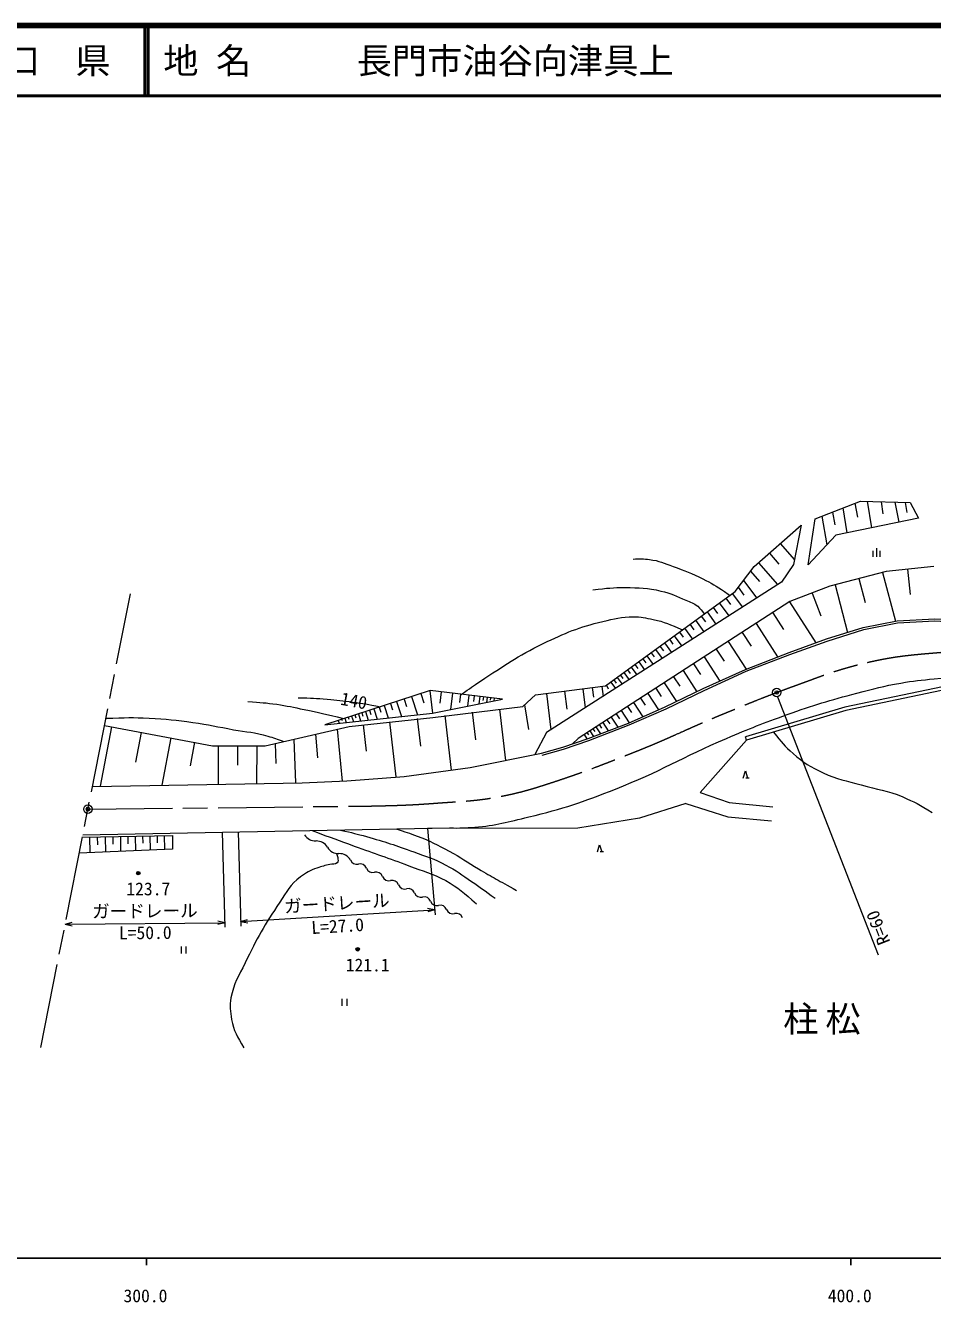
# Model space of a CAD drawing. Units: millimetres, scale not verified. Extents: x 40000 to 680000, y 20000 to 380000.
# Drawn here: x 350818 to 479587, y 198715 to 380000 of the extents above; entities that cross this region are included whole.
import ezdxf
from ezdxf.enums import TextEntityAlignment as Align

# ---------------------------------------------------------------- set-up
doc = ezdxf.new("R2010")
doc.units = ezdxf.units.MM
doc.header["$LTSCALE"] = 1000
doc.header["$PDMODE"] = 32
doc.header["$PDSIZE"] = 500
doc.linetypes.add('CHAIN', pattern=[18.5, 12, -1.5, 3.5, -1.5])
for name, color, linetype, lineweight in [('M-BGD', 7, 'Continuous', 13), ('M-BMK', 2, 'CHAIN', 13), ('M-BMK-SRVR', 3, 'Continuous', 13), ('M-STR-HTXT', 7, 'Continuous', 13), ('M-TTL', 2, 'Continuous', 140), ('M-TTL-BAND', 7, 'Continuous', 25), ('M-TTL-LINE', 7, 'Continuous', 50), ('M-TTL-TXT', 7, 'Continuous', 13)]:
    doc.layers.add(name, color=color, linetype=linetype, lineweight=lineweight)
doc.layers.add('M-BGD-HTXT', color=7, linetype='Continuous')
doc.layers.add('M-OTRS', color=6, linetype='Continuous')
doc.styles.add('ＭＳ ゴシック', font='')
doc.styles.get('ＭＳ ゴシック').set_extended_font_data('MS Gothic')

msp = doc.modelspace()

# ---------------------------------------------------------------- linework, layer by layer
at = {"layer": 'M-BGD'}
for p, q in [((462937, 309976), (469370, 312484)), ((468571, 312172), (468927, 310211)), ((469370, 312484), (476403, 312266)), ((470333, 312454), (470941, 308691)), ((472291, 312394), (472554, 310690)), ((474249, 312333), (474810, 309501)), ((475734, 312287), (475930, 310868)), ((476403, 312266), (477603, 310085)), ((463869, 310339), (464598, 306259)), ((465371, 310925), (465704, 309121)), ((477603, 310085), (465881, 307632)), ((466873, 311511), (467428, 307956)), ((454292, 303217), (460944, 309051)), ((460944, 309051), (459854, 303490)), ((461956, 303434), (462937, 309976)), ((457982, 306453), (459987, 304168)), ((465881, 307632), (461956, 303434)), ((456429, 305091), (457791, 303537)), ((471173, 304555), (471173, 305430)), ((471673, 304555), (471673, 305805)), ((472173, 304555), (472173, 305430)), ((451566, 299673), (454292, 303217)), ((454875, 303728), (457600, 300621)), ((459854, 303490), (458163, 300982)), ((479799, 303183), (473009, 302505)), ((476051, 302809), (476407, 299246)), ((458163, 300982), (424797, 279610)), ((452748, 301210), (454628, 298717)), ((453757, 302521), (455018, 301053)), ((473009, 302505), (465013, 300397)), ((469126, 301481), (470017, 298105)), ((472503, 302371), (474328, 295446)), ((433175, 286243), (451566, 299673)), ((451169, 299383), (452602, 297420)), ((452007, 300246), (452811, 299152)), ((465013, 300397), (459342, 298216)), ((462499, 299430), (463739, 296203)), ((465750, 300591), (467531, 293839)), ((459342, 298216), (445432, 289235)), ((448447, 297395), (449083, 296524)), ((449319, 298032), (450669, 296182)), ((450244, 298707), (450919, 297782)), ((459279, 298175), (463029, 292367)), ((445932, 295559), (447132, 293916)), ((446754, 296159), (447353, 295337)), ((447575, 296759), (448848, 295015)), ((456906, 296643), (458438, 294270)), ((443654, 293896), (444187, 293166)), ((444384, 294428), (445514, 292880)), ((445158, 294994), (445723, 294219)), ((452567, 293841), (453836, 291875)), ((454533, 295111), (457597, 290365)), ((440901, 291885), (441375, 291237)), ((441549, 292359), (442554, 290983)), ((442237, 292861), (442739, 292173)), ((442924, 293363), (443990, 291904)), ((450601, 292572), (453140, 288639)), ((438457, 290100), (438877, 289525)), ((439032, 290520), (439924, 289299)), ((439643, 290966), (440089, 290356)), ((440253, 291412), (441200, 290116)), ((447174, 290359), (449386, 286933)), ((448887, 291466), (449993, 289752)), ((445432, 289235), (429274, 278799)), ((436286, 288515), (436659, 288004)), ((436797, 288888), (437589, 287803)), ((437339, 289284), (437735, 288742)), ((437881, 289680), (438722, 288529)), ((444168, 288418), (446109, 285413)), ((445671, 289389), (446641, 287886)), ((433903, 286775), (434566, 285867)), ((434357, 287107), (434689, 286653)), ((434811, 287438), (435515, 286475)), ((435293, 287790), (435645, 287308)), ((435774, 288142), (436521, 287119)), ((441498, 286694), (443222, 284024)), ((442833, 287556), (443695, 286221)), ((408252, 285574), (393313, 280744)), ((405639, 284729), (406475, 282144)), ((406931, 285147), (407349, 283855)), ((408224, 285565), (408605, 282371)), ((418526, 284362), (408252, 285574)), ((409825, 285388), (409636, 283786)), ((411428, 285199), (411155, 282883)), ((412586, 285063), (412450, 283904)), ((413745, 284926), (413561, 283366)), ((414525, 284834), (414433, 284054)), ((415305, 284742), (415181, 283691)), ((415831, 284680), (415769, 284155)), ((416356, 284618), (416273, 283910)), ((421426, 283313), (423243, 284985)), ((423243, 284985), (433175, 286243)), ((424768, 285178), (425423, 280011)), ((427352, 285505), (427679, 282922)), ((429935, 285833), (430279, 283121)), ((431291, 286005), (431463, 284649)), ((432647, 286176), (432827, 284754)), ((433324, 286352), (433542, 285831)), ((439155, 285181), (440668, 282838)), ((440326, 285937), (441083, 284766)), ((400276, 282995), (400748, 281535)), ((401006, 283231), (401242, 282501)), ((401736, 283467), (402307, 281701)), ((402619, 283753), (402904, 282870)), ((403502, 284038), (404193, 281901)), ((404570, 284384), (404916, 283315)), ((408605, 282371), (418526, 284362)), ((408668, 281774), (421426, 283313)), ((416853, 284560), (416811, 284206)), ((417349, 284501), (417304, 284117)), ((418130, 282938), (418958, 275661)), ((421680, 283546), (422209, 280051)), ((436273, 283319), (436832, 282452)), ((437139, 283879), (438441, 281864)), ((438147, 284530), (438798, 283522)), ((393313, 280744), (408605, 282371)), ((395216, 281359), (395345, 280960)), ((395692, 281513), (395757, 281314)), ((396168, 281667), (396361, 281068)), ((396643, 281821), (396740, 281521)), ((396748, 280506), (408668, 281774)), ((397119, 281975), (397377, 281176)), ((397595, 282128), (397724, 281729)), ((398071, 282282), (398393, 281284)), ((398570, 282443), (398731, 281945)), ((399069, 282605), (399459, 281398)), ((399672, 282800), (399867, 282196)), ((402516, 281162), (403409, 273315)), ((406440, 281608), (406886, 277685)), ((410364, 282055), (411247, 274288)), ((414247, 282496), (414688, 278613)), ((432778, 281062), (433547, 279873)), ((433373, 281447), (433757, 280852)), ((433968, 281831), (434897, 280393)), ((434687, 282295), (435151, 281576)), ((435406, 282759), (436526, 281026)), ((363005, 280431), (361436, 271996)), ((362022, 280614), (377382, 277758)), ((367222, 279647), (366438, 275429)), ((384845, 277726), (396748, 280506)), ((391981, 279392), (392256, 276031)), ((395069, 280114), (395785, 272726)), ((398776, 280737), (399201, 276996)), ((424797, 279610), (423115, 276504)), ((430114, 279342), (430520, 278713)), ((430534, 279613), (430737, 279299)), ((430954, 279884), (431477, 279075)), ((431374, 280155), (431635, 279751)), ((431794, 280427), (432430, 279442)), ((432286, 280745), (432604, 280252)), ((371440, 278863), (370191, 272145)), ((374799, 278238), (374174, 274879)), ((377382, 277758), (384845, 277726)), ((378171, 277754), (378147, 272281)), ((380907, 277743), (380896, 275006)), ((383644, 277731), (383621, 272374)), ((386284, 278062), (386368, 275236)), ((388892, 278671), (389146, 272468)), ((429274, 278799), (428433, 277987)), ((453182, 278529), (446607, 271129)), ((453182, 278529), (453038, 279008)), ((413942, 274643), (424074, 276699)), ((404565, 273408), (413942, 274643)), ((452724, 273170), (453024, 274170)), ((453024, 274170), (453324, 273170)), ((360313, 271977), (390108, 272484)), ((390108, 272484), (396423, 272753)), ((396423, 272753), (404565, 273408)), ((453574, 273170), (453074, 273170)), ((446607, 271129), (450703, 269675)), ((444546, 269564), (437976, 267474)), ((444546, 269564), (450519, 267683)), ((450703, 269675), (456918, 269102)), ((437976, 267474), (429243, 266040)), ((450519, 267683), (456734, 267111)), ((358888, 264772), (371683, 265030)), ((358949, 265083), (410991, 266084)), ((359888, 264792), (359933, 262570)), ((360999, 264815), (361021, 263704)), ((362110, 264837), (362153, 262666)), ((363195, 264859), (363217, 263773)), ((364281, 264881), (364323, 262759)), ((365341, 264902), (365363, 263842)), ((366402, 264924), (366444, 262851)), ((367439, 264945), (367459, 263908)), ((368475, 264966), (368516, 262940)), ((369488, 264986), (369508, 263973)), ((370501, 265006), (370541, 263027)), ((371683, 265030), (371667, 263076)), ((429243, 266040), (407906, 266024)), ((371667, 263076), (358440, 262506)), ((432033, 262702), (432333, 263702)), ((432333, 263702), (432633, 262702)), ((432883, 262702), (432383, 262702)), ((372895, 249271), (372895, 248271)), ((373645, 248271), (373645, 249271)), ((395712, 241829), (395712, 240829)), ((396462, 240829), (396462, 241829))]:
    msp.add_line(p, q, dxfattribs=at)
for points in [[(424074, 276699), (427121, 277529), (430707, 278779), (436423, 280981), (441649, 283267), (447050, 285866), (453027, 288596), (459218, 290992), (464525, 292907), (469759, 294530), (474563, 295493), (479912, 295778), (484758, 295512), (489774, 295269), (498416, 294193), (525775, 290600)], [(424153, 276410), (427210, 277243), (430810, 278497), (436537, 280703), (441774, 282994), (447177, 285594), (453144, 288319), (459323, 290711), (464620, 292622), (469833, 294239), (474600, 295195), (479911, 295478), (484742, 295212), (489748, 294970), (498378, 293895), (525763, 290299)], [(525245, 282007), (521642, 282939), (517199, 283817), (512850, 284522), (507740, 285269), (501826, 286112), (497282, 286663), (486945, 287359), (467159, 283252), (453038, 279008)], [(525225, 281496), (521530, 282451), (517111, 283325), (512774, 284027), (507669, 284775), (501761, 285616), (497235, 286165), (486979, 286856), (467282, 282767), (453182, 278529)]]:
    msp.add_lwpolyline(points, dxfattribs=at)
for centre, radius in [((366832, 259664), 150), ((366832, 259664), 120), ((366832, 259664), 90), ((366832, 259664), 60), ((366832, 259664), 30), ((366832, 259664), 20), ((397981, 248860), 150), ((397981, 248860), 120), ((397981, 248860), 90), ((397981, 248860), 60), ((397981, 248860), 30), ((397981, 248860), 20)]:
    msp.add_circle(centre, radius, dxfattribs=at)
for centre, radius, start, end in [((392022, 266084), 1855, 211.08674, 271.27532), ((392105, 262376), 1855, 31.08674, 91.27532), ((395282, 264291), 1855, 211.08674, 271.27532), ((395364, 260583), 1855, 31.08674, 91.27532), ((397839, 261864), 943, 200.03203, 285.41659), ((398340, 260045), 943, 20.03203, 105.41659), ((400113, 260691), 943, 200.03203, 285.41659), ((400615, 258872), 943, 20.03203, 105.41659), ((402387, 259518), 943, 200.03203, 285.41659), ((402889, 257699), 943, 20.03203, 105.41659), ((404662, 258346), 943, 200.03203, 285.41659), ((405163, 256527), 943, 20.03203, 105.41659), ((406936, 257173), 943, 200.03203, 285.41659), ((407437, 255354), 943, 20.03203, 105.41659), ((409210, 256000), 943, 200.03203, 285.41659), ((409712, 254182), 943, 20.03203, 105.41659), ((411484, 254828), 943, 200.03203, 285.41659), ((411986, 253009), 943, 20.03203, 105.41659)]:
    msp.add_arc(centre, radius, start, end, dxfattribs=at)
for points, knots in [([(437068, 304252), (438130, 304311), (438511, 304298), (439426, 304188), (440772, 304025), (441478, 303659), (442754, 303202), (444435, 302601), (445380, 302252), (446970, 301442), (448205, 300812), (448910, 300467), (450040, 299665), (450338, 299453), (450447, 299383), (450792, 299108)], [0, 0, 0, 0, 1, 1, 1, 2, 2, 2, 3, 3, 3, 4, 4, 4, 5, 5, 5, 5]), ([(431382, 299879), (433492, 300143), (434168, 300215), (435961, 300206), (437951, 300196), (439101, 300194), (441032, 299715), (442464, 299360), (443230, 299013), (444576, 298407), (445246, 298105), (445697, 298033), (446251, 297550), (446671, 297186), (446832, 296981), (447168, 296462)], [0, 0, 0, 0, 1, 1, 1, 2, 2, 2, 3, 3, 3, 4, 4, 4, 5, 5, 5, 5]), ([(412685, 285051), (413975, 285968), (414341, 286199), (415415, 286915), (418782, 289158), (420658, 290473), (424294, 292246), (427480, 293799), (429354, 294577), (432799, 295408), (434453, 295807), (435405, 296062), (437106, 296062), (438224, 296062), (438847, 295908), (439941, 295681), (441622, 295331), (442235, 295006), (444081, 294207)], [0, 0, 0, 0, 1, 1, 1, 2, 2, 2, 3, 3, 3, 4, 4, 4, 5, 5, 5, 6, 6, 6, 6]), ([(410991, 266084), (412668, 266050), (413193, 266093), (414600, 266192), (417642, 266408), (419302, 266945), (422270, 267646), (427190, 268809), (429880, 269775), (434591, 271608), (440891, 274059), (444120, 276135), (450334, 278796), (453657, 280218), (455550, 280945), (458948, 282176), (462761, 283557), (464951, 284188), (468871, 285229), (471274, 285867), (472628, 286213), (475077, 286644), (476928, 286969), (477978, 287086), (479851, 287249), (482611, 287490), (483603, 287426), (486945, 287359)], [0, 0, 0, 0, 1, 1, 1, 2, 2, 2, 3, 3, 3, 4, 4, 4, 5, 5, 5, 6, 6, 6, 7, 7, 7, 8, 8, 8, 9, 9, 9, 9]), ([(382368, 284032), (384321, 283897), (384880, 283861), (386475, 283632), (388005, 283413), (388850, 283212), (390364, 282905), (392571, 282458), (393288, 282268), (395982, 281607)], [0, 0, 0, 0, 1, 1, 1, 2, 2, 2, 3, 3, 3, 3]), ([(389528, 284577), (391497, 284508), (392035, 284494), (393635, 284359), (395059, 284239), (395855, 284154), (397270, 283959), (398811, 283747), (399323, 283647), (401196, 283293)], [0, 0, 0, 0, 1, 1, 1, 2, 2, 2, 3, 3, 3, 3]), ([(362226, 281649), (365128, 281754), (365976, 281783), (368374, 281669), (370811, 281554), (372174, 281390), (374590, 281052), (376846, 280736), (378092, 280444), (380333, 280034), (382236, 279686), (383349, 279679), (385203, 279125), (386108, 278855), (386442, 278757), (387491, 278344)], [0, 0, 0, 0, 1, 1, 1, 2, 2, 2, 3, 3, 3, 4, 4, 4, 5, 5, 5, 5]), ([(457039, 279688), (458161, 278218), (458594, 277708), (459793, 276644), (461274, 275330), (462277, 274769), (464058, 273906), (466056, 272938), (467349, 272827), (469474, 272186), (471765, 271494), (473163, 271439), (475362, 270495), (477069, 269763), (477712, 269409), (479560, 268260)], [0, 0, 0, 0, 1, 1, 1, 2, 2, 2, 3, 3, 3, 4, 4, 4, 5, 5, 5, 5]), ([(391495, 265709), (394416, 264634), (395152, 264364), (397498, 263509), (400519, 262408), (402234, 261854), (405239, 260710), (407299, 259927), (408560, 259696), (410473, 258602), (412329, 257541), (413003, 256945), (414835, 255295)], [0, 0, 0, 0, 1, 1, 1, 2, 2, 2, 3, 3, 3, 4, 4, 4, 4]), ([(395532, 265786), (397312, 265381), (397801, 265248), (399242, 264854), (401893, 264130), (403345, 263605), (405930, 262673), (407746, 262019), (408805, 261724), (410510, 260820), (411999, 260029), (412750, 259441), (414144, 258493), (415474, 257590), (415905, 257272), (417488, 256094)], [0, 0, 0, 0, 1, 1, 1, 2, 2, 2, 3, 3, 3, 4, 4, 4, 5, 5, 5, 5]), ([(403383, 265937), (404835, 265519), (405263, 265370), (406439, 264927), (408275, 264234), (409244, 263692), (410982, 262782), (412658, 261905), (413496, 261236), (415126, 260274), (417207, 259047), (417893, 258673), (420505, 257221)], [0, 0, 0, 0, 1, 1, 1, 2, 2, 2, 3, 3, 3, 4, 4, 4, 4]), ([(394963, 262440), (395073, 262214), (395113, 262109), (395145, 261883), (395188, 261585), (395283, 261307), (395048, 261118), (394733, 260865), (394429, 260997), (394036, 260903), (393310, 260728), (392897, 260640), (392195, 260386), (391214, 260031), (390678, 259752), (389836, 259137), (388373, 258067), (387939, 257025), (386917, 255528), (384733, 252326), (383680, 250403), (381992, 246913), (381082, 245030), (380364, 244008), (379975, 241952), (379754, 240779), (379881, 240075), (380084, 238899), (380376, 237207), (380865, 236528), (381829, 234864)], [0, 0, 0, 0, 1, 1, 1, 2, 2, 2, 3, 3, 3, 4, 4, 4, 5, 5, 5, 6, 6, 6, 7, 7, 7, 8, 8, 8, 9, 9, 9, 10, 10, 10, 10])]:
    msp.add_open_spline(points, degree=3, knots=knots, dxfattribs=at)
for p in [(366832, 259664), (397981, 248860)]:
    msp.add_point(p, dxfattribs=at)
at = {"layer": 'M-BMK'}
for p, q in [((352982, 234915), (365722, 299318)), ((359675, 268748), (399901, 269196))]:
    msp.add_line(p, q, dxfattribs=at)
msp.add_open_spline([(399901, 269196), (404294, 269300), (405506, 269334), (409088, 269603), (412876, 269887), (415035, 269892), (418756, 270657), (421337, 271187), (422756, 271623), (425262, 272438), (430097, 274009), (432747, 275069), (437475, 276940), (442389, 278885), (445016, 280276), (449905, 282283), (453907, 283927), (456146, 284862), (460214, 286336), (463658, 287584), (465569, 288375), (469119, 289280), (473926, 290505), (476746, 290680), (481689, 291087), (484415, 291311), (485959, 291169), (488692, 291062), (492224, 290924), (493444, 290743), (497703, 290222)], degree=3, knots=[0, 0, 0, 0, 1, 1, 1, 2, 2, 2, 3, 3, 3, 4, 4, 4, 5, 5, 5, 6, 6, 6, 7, 7, 7, 8, 8, 8, 9, 9, 9, 10, 10, 10, 10], dxfattribs=at)
at = {"layer": 'M-BMK-SRVR'}
for centre in [(457469, 285316), (359675, 268748)]:
    msp.add_circle(centre, 600, dxfattribs=at)
msp.add_point((457469, 285316), dxfattribs=at)
at = {"layer": 'M-OTRS'}
msp.add_point((359675, 268748), dxfattribs=at)
at = {"layer": 'M-STR-HTXT'}
for p, q in [((457573, 284698), (471868, 248045)), ((378759, 265464), (379128, 252001)), ((381009, 265525), (381376, 252139)), ((407906, 266024), (408962, 253728)), ((381359, 252789), (408899, 254462)), ((408899, 254462), (407886, 254651)), ((408899, 254462), (407916, 254152)), ((356447, 252432), (357445, 252691)), ((356447, 252432), (379111, 252629)), ((356447, 252432), (357449, 252191)), ((379111, 252629), (378109, 252870)), ((379111, 252629), (378113, 252370)), ((381359, 252789), (382342, 253099)), ((381359, 252789), (382372, 252600))]:
    msp.add_line(p, q, dxfattribs=at)
at = {"layer": 'M-TTL'}
msp.add_line((680000, 380000), (40000, 380000), dxfattribs=at)
at = {"layer": 'M-TTL-BAND'}
for p, q in [((40000, 205000), (579000, 205000)), ((368000, 205000), (368000, 204000)), ((468000, 205000), (468000, 204000))]:
    msp.add_line(p, q, dxfattribs=at)
at = {"layer": 'M-TTL-LINE'}
for p, q in [((367750, 380000), (367750, 370000)), ((368250, 380000), (368250, 370000)), ((40000, 370000), (680000, 370000))]:
    msp.add_line(p, q, dxfattribs=at)

# ---------------------------------------------------------------- texts
at = {"layer": 'M-BGD', "style": 'ＭＳ ゴシック'}
msp.add_text('140', height=1833, rotation=349.198, dxfattribs=at).set_placement((397174, 282703), align=Align.BOTTOM_CENTER)
for s, p in [('123.7', (368245, 257431)), ('121.1', (399394, 246627))]:
    msp.add_text(s, height=1833, dxfattribs=at).set_placement(p, align=Align.MIDDLE_CENTER)
at = {"layer": 'M-BGD-HTXT', "insert": (464391, 238755), "char_height": 3666, "attachment_point": 5, "style": 'ＭＳ ゴシック'}
msp.add_mtext('\\T1.2;柱松', dxfattribs=at)
at = {"layer": 'M-STR-HTXT', "style": 'ＭＳ ゴシック'}
for s, rotation, p in [('ガードレール', 3.476, (395111, 253925)), ('ガードレール', 0.498, (367776, 252830)), ('R=60', 111.306, (473222, 252448)), ('L=50.0', 0.498, (367829, 249745)), ('L=27.0', 3.476, (395220, 250690))]:
    msp.add_text(s, height=1833, rotation=rotation, dxfattribs=at).set_placement(p, align=Align.BOTTOM_CENTER)
at = {"layer": 'M-TTL-BAND', "style": 'ＭＳ ゴシック'}
for s, p in [('300.0', (367844, 198195)), ('400.0', (467844, 198195))]:
    msp.add_text(s, height=1833, dxfattribs=at).set_placement(p, align=Align.BOTTOM_CENTER)
at = {"layer": 'M-TTL-TXT', "style": 'ＭＳ ゴシック'}
msp.add_text('山\u3000口\u3000県', height=3666, dxfattribs=at).set_placement((350375, 375000), align=Align.MIDDLE_CENTER)
msp.add_text('地 名      長門市油谷向津具上', height=3666, dxfattribs=at).set_placement((370380, 375000), align=Align.MIDDLE_LEFT)

doc.saveas('drawing.dxf')
